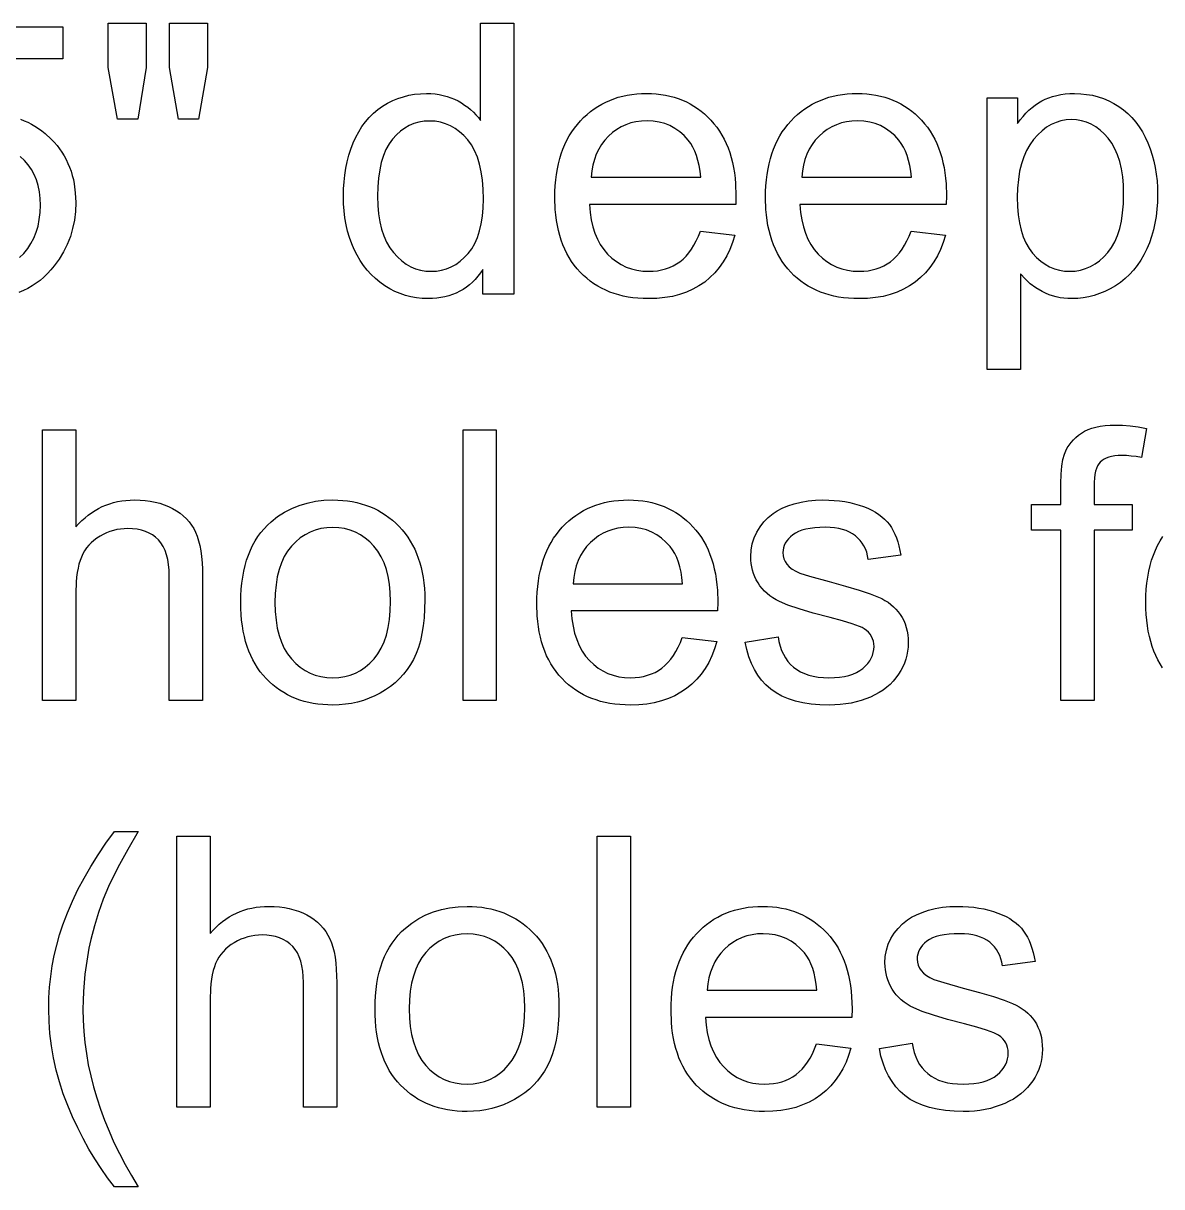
# Model space of a CAD drawing. Extents: x 0.6 to 44.2, y 0 to 23.3.
# Drawn here: x 9.757 to 11.437, y 19.758 to 21.476 of the extents above; entities that cross this region are included whole.
import ezdxf

# ---------------------------------------------------------------- set-up
doc = ezdxf.new("R2010")
doc.units = 0
doc.layers.add('CUTOUTS', color=1, linetype='CONTINUOUS')

msp = doc.modelspace()

# ---------------------------------------------------------------- linework, layer by layer
at = {"layer": 'CUTOUTS'}
for points in [[(9.6165, 21.4706), (9.8154, 21.4706), (9.8154, 21.4236), (9.6558, 21.4236)], [(9.7526, 21.3343), (9.7581, 21.3322), (9.7636, 21.3298), (9.7689, 21.3271), (9.7741, 21.3241), (9.7792, 21.3208), (9.7842, 21.3173), (9.789, 21.3135), (9.7983, 21.3049), (9.8026, 21.3003), (9.8067, 21.2956), (9.8105, 21.2906), (9.814, 21.2855), (9.8172, 21.2802), (9.8202, 21.2748), (9.8229, 21.2692), (9.8253, 21.2635), (9.8274, 21.2576), (9.8292, 21.2515), (9.8308, 21.2452), (9.832, 21.2389), (9.8337, 21.2256), (9.8343, 21.2116), (9.8338, 21.1983), (9.8323, 21.1854), (9.8298, 21.173), (9.8264, 21.161), (9.8219, 21.1495), (9.8165, 21.1385), (9.81, 21.1279), (9.8026, 21.1178), (9.7977, 21.1119), (9.7926, 21.1064), (9.7872, 21.1013), (9.7816, 21.0965), (9.7758, 21.0922), (9.7698, 21.0882), (9.7636, 21.0846), (9.7571, 21.0813), (9.7504, 21.0785)], [(9.7513, 21.1301), (9.7576, 21.1363), (9.7634, 21.1433), (9.7683, 21.1508), (9.7726, 21.1588), (9.776, 21.1674), (9.7787, 21.1766), (9.7806, 21.1863), (9.7818, 21.1965), (9.7822, 21.2073), (9.7818, 21.2175), (9.7807, 21.2272), (9.7788, 21.2363), (9.7763, 21.2449), (9.7729, 21.2529), (9.7689, 21.2603), (9.7641, 21.2672), (9.7586, 21.2736), (9.7524, 21.2793)], [(11.4383, 20.5243), (11.4346, 20.5302), (11.4313, 20.5362), (11.4282, 20.5426), (11.4254, 20.5492), (11.4229, 20.5561), (11.4207, 20.5633), (11.4188, 20.5707), (11.4172, 20.5784), (11.4159, 20.5864), (11.4149, 20.5946), (11.4141, 20.6031), (11.4137, 20.6119), (11.4135, 20.6209), (11.4137, 20.6308), (11.4142, 20.6404), (11.4151, 20.6496), (11.4163, 20.6585), (11.4179, 20.6671), (11.4198, 20.6754), (11.4221, 20.6833), (11.4247, 20.691), (11.4277, 20.6983), (11.431, 20.7052), (11.4347, 20.7119), (11.4387, 20.7182)]]:
    msp.add_lwpolyline(points, dxfattribs=at)
for points in [[(9.8959, 21.3344), (9.8823, 21.4105), (9.8823, 21.476), (9.9382, 21.476), (9.9382, 21.4105), (9.9259, 21.3344)], [(9.9862, 21.3344), (9.9729, 21.4105), (9.9729, 21.476), (10.0288, 21.476), (10.0288, 21.4105), (10.0157, 21.3344)], [(10.4351, 21.076), (10.4351, 21.1126), (10.4315, 21.1074), (10.4278, 21.1025), (10.4238, 21.0979), (10.4197, 21.0937), (10.4153, 21.0899), (10.4108, 21.0863), (10.406, 21.0831), (10.4011, 21.0803), (10.3959, 21.0777), (10.3905, 21.0755), (10.3849, 21.0737), (10.3792, 21.0722), (10.3732, 21.071), (10.367, 21.0702), (10.3606, 21.0696), (10.3541, 21.0695), (10.3455, 21.0698), (10.3371, 21.0707), (10.3289, 21.0722), (10.3208, 21.0743), (10.3129, 21.0769), (10.3052, 21.0802), (10.2977, 21.0841), (10.2903, 21.0886), (10.2833, 21.0936), (10.2766, 21.0991), (10.2704, 21.105), (10.2646, 21.1115), (10.2591, 21.1184), (10.2541, 21.1257), (10.2495, 21.1336), (10.2453, 21.1419), (10.2416, 21.1506), (10.2383, 21.1597), (10.2356, 21.169), (10.2333, 21.1787), (10.2316, 21.1887), (10.2304, 21.199), (10.2296, 21.2097), (10.2294, 21.2206), (10.2296, 21.2314), (10.2303, 21.2418), (10.2314, 21.252), (10.233, 21.262), (10.235, 21.2717), (10.2375, 21.2812), (10.2404, 21.2904), (10.2438, 21.2994), (10.2477, 21.3079), (10.252, 21.316), (10.2567, 21.3235), (10.2619, 21.3306), (10.2675, 21.3371), (10.2736, 21.3431), (10.2802, 21.3486), (10.2872, 21.3535), (10.2945, 21.3579), (10.3021, 21.3618), (10.3099, 21.365), (10.3178, 21.3676), (10.326, 21.3697), (10.3344, 21.3712), (10.343, 21.372), (10.3519, 21.3723), (10.3583, 21.3722), (10.3646, 21.3717), (10.3707, 21.3708), (10.3766, 21.3696), (10.3824, 21.368), (10.3879, 21.3661), (10.3933, 21.3639), (10.3985, 21.3613), (10.4035, 21.3584), (10.4083, 21.3553), (10.4128, 21.3521), (10.4171, 21.3486), (10.4211, 21.3449), (10.4249, 21.341), (10.4285, 21.3368), (10.4318, 21.3325), (10.4318, 21.476), (10.4807, 21.476), (10.4807, 21.076)], [(10.7562, 21.1693), (10.807, 21.1631), (10.8037, 21.1523), (10.7997, 21.1421), (10.7951, 21.1325), (10.7899, 21.1236), (10.784, 21.1153), (10.7775, 21.1076), (10.7703, 21.1005), (10.7625, 21.094), (10.7541, 21.0883), (10.7452, 21.0833), (10.7356, 21.0791), (10.7255, 21.0756), (10.7149, 21.0729), (10.7037, 21.071), (10.6919, 21.0699), (10.6796, 21.0695), (10.6717, 21.0696), (10.6641, 21.0701), (10.6566, 21.0709), (10.6494, 21.0719), (10.6424, 21.0733), (10.6356, 21.075), (10.629, 21.077), (10.6226, 21.0793), (10.6164, 21.0819), (10.6104, 21.0848), (10.6046, 21.088), (10.599, 21.0915), (10.5936, 21.0953), (10.5885, 21.0995), (10.5835, 21.1039), (10.5787, 21.1086), (10.5742, 21.1136), (10.57, 21.1189), (10.5661, 21.1244), (10.5625, 21.1302), (10.5591, 21.1362), (10.556, 21.1424), (10.5533, 21.1489), (10.5508, 21.1557), (10.5486, 21.1627), (10.5467, 21.1699), (10.5451, 21.1774), (10.5438, 21.1851), (10.5428, 21.1931), (10.5421, 21.2013), (10.5415, 21.2185), (10.5416, 21.2275), (10.5421, 21.2362), (10.5428, 21.2447), (10.5439, 21.253), (10.5452, 21.261), (10.5468, 21.2687), (10.5487, 21.2762), (10.5509, 21.2834), (10.5534, 21.2904), (10.5562, 21.2971), (10.5593, 21.3035), (10.5627, 21.3097), (10.5664, 21.3157), (10.5703, 21.3214), (10.5746, 21.3268), (10.5792, 21.332), (10.5839, 21.3369), (10.5889, 21.3414), (10.5941, 21.3457), (10.5994, 21.3496), (10.6049, 21.3533), (10.6105, 21.3566), (10.6164, 21.3596), (10.6224, 21.3622), (10.6286, 21.3646), (10.635, 21.3667), (10.6415, 21.3684), (10.6482, 21.3698), (10.6551, 21.3709), (10.6622, 21.3717), (10.6694, 21.3722), (10.6768, 21.3723), (10.684, 21.3722), (10.691, 21.3717), (10.6979, 21.371), (10.7046, 21.3699), (10.7111, 21.3685), (10.7174, 21.3668), (10.7236, 21.3648), (10.7296, 21.3625), (10.7355, 21.3598), (10.7412, 21.3569), (10.7467, 21.3536), (10.752, 21.3501), (10.7572, 21.3462), (10.7622, 21.3421), (10.7671, 21.3376), (10.7718, 21.3328), (10.7762, 21.3277), (10.7804, 21.3224), (10.7843, 21.3168), (10.7879, 21.311), (10.7912, 21.3049), (10.7942, 21.2986), (10.797, 21.292), (10.7994, 21.2852), (10.8016, 21.2781), (10.8034, 21.2707), (10.805, 21.2632), (10.8063, 21.2553), (10.8073, 21.2472), (10.808, 21.2389), (10.8086, 21.2215), (10.8083, 21.2084), (10.5923, 21.2084), (10.5933, 21.1968), (10.595, 21.1859), (10.5973, 21.1757), (10.6004, 21.1662), (10.6041, 21.1574), (10.6085, 21.1493), (10.6135, 21.1419), (10.6193, 21.1352), (10.6255, 21.1293), (10.6322, 21.1241), (10.6392, 21.1198), (10.6465, 21.1162), (10.6543, 21.1134), (10.6624, 21.1114), (10.671, 21.1103), (10.6798, 21.1099), (10.6865, 21.1101), (10.6928, 21.1107), (10.699, 21.1119), (10.7049, 21.1134), (10.7105, 21.1154), (10.7159, 21.1178), (10.7211, 21.1207), (10.7259, 21.124), (10.7306, 21.1279), (10.735, 21.1322), (10.7392, 21.1371), (10.7431, 21.1425), (10.7467, 21.1484), (10.7501, 21.1548), (10.7533, 21.1618)], [(11.067, 21.1693), (11.1178, 21.1631), (11.1144, 21.1523), (11.1105, 21.1421), (11.1059, 21.1325), (11.1006, 21.1236), (11.0948, 21.1153), (11.0882, 21.1076), (11.0811, 21.1005), (11.0733, 21.094), (11.0649, 21.0883), (11.0559, 21.0833), (11.0464, 21.0791), (11.0363, 21.0756), (11.0257, 21.0729), (11.0145, 21.071), (11.0027, 21.0699), (10.9903, 21.0695), (10.9825, 21.0696), (10.9749, 21.0701), (10.9674, 21.0709), (10.9602, 21.0719), (10.9532, 21.0733), (10.9464, 21.075), (10.9398, 21.077), (10.9333, 21.0793), (10.9272, 21.0819), (10.9212, 21.0848), (10.9154, 21.088), (10.9098, 21.0915), (10.9044, 21.0953), (10.8992, 21.0995), (10.8943, 21.1039), (10.8895, 21.1086), (10.885, 21.1136), (10.8808, 21.1189), (10.8769, 21.1244), (10.8732, 21.1302), (10.8699, 21.1362), (10.8668, 21.1424), (10.8641, 21.1489), (10.8616, 21.1557), (10.8594, 21.1627), (10.8575, 21.1699), (10.8559, 21.1774), (10.8546, 21.1851), (10.8536, 21.1931), (10.8529, 21.2013), (10.8523, 21.2185), (10.8524, 21.2275), (10.8529, 21.2362), (10.8536, 21.2447), (10.8546, 21.253), (10.856, 21.261), (10.8576, 21.2687), (10.8595, 21.2762), (10.8617, 21.2834), (10.8642, 21.2904), (10.867, 21.2971), (10.8701, 21.3035), (10.8735, 21.3097), (10.8771, 21.3157), (10.8811, 21.3214), (10.8854, 21.3268), (10.8899, 21.332), (10.8947, 21.3369), (10.8997, 21.3414), (10.9048, 21.3457), (10.9102, 21.3496), (10.9157, 21.3533), (10.9213, 21.3566), (10.9272, 21.3596), (10.9332, 21.3622), (10.9394, 21.3646), (10.9457, 21.3667), (10.9523, 21.3684), (10.959, 21.3698), (10.9659, 21.3709), (10.973, 21.3717), (10.9802, 21.3722), (10.9876, 21.3723), (10.9948, 21.3722), (11.0018, 21.3717), (11.0087, 21.371), (11.0153, 21.3699), (11.0219, 21.3685), (11.0282, 21.3668), (11.0344, 21.3648), (11.0404, 21.3625), (11.0463, 21.3598), (11.0519, 21.3569), (11.0575, 21.3536), (11.0628, 21.3501), (11.068, 21.3462), (11.073, 21.3421), (11.0779, 21.3376), (11.0826, 21.3328), (11.087, 21.3277), (11.0912, 21.3224), (11.0951, 21.3168), (11.0987, 21.311), (11.102, 21.3049), (11.105, 21.2986), (11.1077, 21.292), (11.1102, 21.2852), (11.1123, 21.2781), (11.1142, 21.2707), (11.1158, 21.2632), (11.1171, 21.2553), (11.1181, 21.2472), (11.1188, 21.2389), (11.1194, 21.2215), (11.1191, 21.2084), (10.903, 21.2084), (10.904, 21.1968), (10.9057, 21.1859), (10.9081, 21.1757), (10.9111, 21.1662), (10.9149, 21.1574), (10.9192, 21.1493), (10.9243, 21.1419), (10.93, 21.1352), (10.9363, 21.1293), (10.9429, 21.1241), (10.9499, 21.1198), (10.9573, 21.1162), (10.9651, 21.1134), (10.9732, 21.1114), (10.9817, 21.1103), (10.9906, 21.1099), (10.9972, 21.1101), (11.0036, 21.1107), (11.0098, 21.1119), (11.0156, 21.1134), (11.0213, 21.1154), (11.0267, 21.1178), (11.0318, 21.1207), (11.0367, 21.124), (11.0414, 21.1279), (11.0458, 21.1322), (11.0499, 21.1371), (11.0538, 21.1425), (11.0575, 21.1484), (11.0609, 21.1548), (11.0641, 21.1618)], [(11.1794, 20.965), (11.1794, 21.3658), (11.2242, 21.3658), (11.2242, 21.3281), (11.2282, 21.3335), (11.2323, 21.3385), (11.2366, 21.3432), (11.241, 21.3475), (11.2456, 21.3515), (11.2502, 21.3551), (11.255, 21.3584), (11.2599, 21.3613), (11.265, 21.3639), (11.2704, 21.3661), (11.276, 21.368), (11.282, 21.3696), (11.2881, 21.3708), (11.2946, 21.3717), (11.3013, 21.3722), (11.3082, 21.3723), (11.3174, 21.372), (11.3262, 21.3711), (11.3348, 21.3697), (11.3431, 21.3676), (11.3512, 21.3649), (11.359, 21.3616), (11.3665, 21.3577), (11.3737, 21.3532), (11.3806, 21.3482), (11.387, 21.3427), (11.393, 21.3367), (11.3986, 21.3302), (11.4037, 21.3232), (11.4084, 21.3158), (11.4127, 21.3078), (11.4165, 21.2994), (11.4199, 21.2906), (11.4229, 21.2815), (11.4253, 21.2723), (11.4274, 21.2629), (11.429, 21.2533), (11.4301, 21.2434), (11.4308, 21.2334), (11.431, 21.2231), (11.4307, 21.2121), (11.43, 21.2014), (11.4288, 21.191), (11.427, 21.1808), (11.4248, 21.171), (11.422, 21.1614), (11.4188, 21.1521), (11.415, 21.143), (11.4108, 21.1344), (11.4062, 21.1262), (11.401, 21.1186), (11.3955, 21.1116), (11.3894, 21.105), (11.383, 21.099), (11.376, 21.0934), (11.3687, 21.0884), (11.361, 21.084), (11.3532, 21.0801), (11.3454, 21.0769), (11.3374, 21.0742), (11.3294, 21.0721), (11.3213, 21.0707), (11.313, 21.0698), (11.3047, 21.0695), (11.2986, 21.0696), (11.2927, 21.0701), (11.287, 21.0709), (11.2814, 21.0721), (11.2759, 21.0735), (11.2707, 21.0753), (11.2656, 21.0774), (11.2606, 21.0798), (11.2513, 21.0854), (11.2428, 21.0916), (11.2353, 21.0985), (11.2285, 21.106), (11.2285, 20.965)], [(11.2239, 21.2193), (11.2243, 21.2057), (11.2253, 21.1931), (11.2271, 21.1814), (11.2296, 21.1706), (11.2327, 21.1608), (11.2366, 21.1518), (11.2412, 21.1437), (11.2465, 21.1366), (11.2524, 21.1303), (11.2585, 21.1249), (11.2649, 21.1203), (11.2716, 21.1165), (11.2786, 21.1136), (11.2859, 21.1115), (11.2935, 21.1103), (11.3014, 21.1099), (11.3094, 21.1103), (11.3172, 21.1116), (11.3246, 21.1138), (11.3318, 21.1168), (11.3386, 21.1207), (11.3452, 21.1254), (11.3515, 21.1311), (11.3575, 21.1376), (11.3629, 21.145), (11.3677, 21.1533), (11.3717, 21.1626), (11.375, 21.1729), (11.3775, 21.1841), (11.3793, 21.1962), (11.3804, 21.2093), (11.3808, 21.2234), (11.3804, 21.2368), (11.3794, 21.2493), (11.3776, 21.261), (11.3751, 21.2718), (11.3719, 21.2817), (11.368, 21.2908), (11.3633, 21.299), (11.358, 21.3063), (11.3522, 21.3128), (11.3461, 21.3184), (11.3397, 21.3231), (11.333, 21.327), (11.3261, 21.33), (11.3188, 21.3321), (11.3113, 21.3334), (11.3036, 21.3339), (11.2958, 21.3334), (11.2883, 21.332), (11.2811, 21.3297), (11.274, 21.3265), (11.2672, 21.3224), (11.2606, 21.3174), (11.2542, 21.3114), (11.248, 21.3045), (11.2424, 21.2968), (11.2375, 21.2882), (11.2333, 21.2788), (11.2299, 21.2686), (11.2273, 21.2575), (11.2254, 21.2456), (11.2243, 21.2328)], [(10.2798, 21.2206), (10.2802, 21.2072), (10.2813, 21.1946), (10.2831, 21.1828), (10.2857, 21.172), (10.289, 21.162), (10.293, 21.153), (10.2978, 21.1447), (10.3033, 21.1374), (10.3093, 21.131), (10.3156, 21.1254), (10.3221, 21.1206), (10.3289, 21.1167), (10.3359, 21.1137), (10.3433, 21.1116), (10.3508, 21.1103), (10.3587, 21.1099), (10.3666, 21.1103), (10.3742, 21.1115), (10.3815, 21.1136), (10.3885, 21.1164), (10.3952, 21.1201), (10.4015, 21.1247), (10.4076, 21.13), (10.4134, 21.1362), (10.4187, 21.1432), (10.4232, 21.1511), (10.4271, 21.1598), (10.4303, 21.1694), (10.4327, 21.1799), (10.4345, 21.1913), (10.4356, 21.2035), (10.4359, 21.2165), (10.4355, 21.2309), (10.4345, 21.2443), (10.4327, 21.2567), (10.4302, 21.2681), (10.427, 21.2785), (10.423, 21.288), (10.4184, 21.2964), (10.413, 21.3039), (10.4071, 21.3104), (10.4009, 21.316), (10.3943, 21.3208), (10.3874, 21.3247), (10.3802, 21.3278), (10.3726, 21.3299), (10.3647, 21.3313), (10.3565, 21.3317), (10.3485, 21.3313), (10.3408, 21.33), (10.3335, 21.3279), (10.3265, 21.325), (10.3198, 21.3212), (10.3135, 21.3166), (10.3075, 21.3112), (10.3018, 21.3049), (10.2967, 21.2978), (10.2922, 21.2897), (10.2884, 21.2806), (10.2853, 21.2705), (10.2829, 21.2595), (10.2812, 21.2475), (10.2802, 21.2345)], [(10.595, 21.2487), (10.7568, 21.2487), (10.7558, 21.2576), (10.7544, 21.2659), (10.7526, 21.2736), (10.7505, 21.2807), (10.748, 21.2873), (10.7451, 21.2933), (10.7419, 21.2987), (10.7382, 21.3036), (10.7321, 21.3102), (10.7256, 21.316), (10.7187, 21.3209), (10.7113, 21.3249), (10.7035, 21.328), (10.6952, 21.3302), (10.6865, 21.3315), (10.6774, 21.332), (10.6691, 21.3316), (10.6611, 21.3305), (10.6535, 21.3288), (10.6462, 21.3263), (10.6393, 21.3231), (10.6327, 21.3192), (10.6264, 21.3146), (10.6205, 21.3093), (10.615, 21.3034), (10.6103, 21.297), (10.6061, 21.2902), (10.6026, 21.2828), (10.5997, 21.275), (10.5975, 21.2667), (10.5959, 21.258)], [(10.9058, 21.2487), (11.0676, 21.2487), (11.0666, 21.2576), (11.0652, 21.2659), (11.0634, 21.2736), (11.0613, 21.2807), (11.0588, 21.2873), (11.0559, 21.2933), (11.0526, 21.2987), (11.049, 21.3036), (11.0429, 21.3102), (11.0364, 21.316), (11.0294, 21.3209), (11.0221, 21.3249), (11.0142, 21.328), (11.006, 21.3302), (10.9973, 21.3315), (10.9882, 21.332), (10.9799, 21.3316), (10.9719, 21.3305), (10.9643, 21.3288), (10.957, 21.3263), (10.9501, 21.3231), (10.9435, 21.3192), (10.9372, 21.3146), (10.9313, 21.3093), (10.9258, 21.3034), (10.921, 21.297), (10.9169, 21.2902), (10.9134, 21.2828), (10.9105, 21.275), (10.9083, 21.2667), (10.9067, 21.258)], [(9.7854, 20.476), (9.7854, 20.876), (9.8345, 20.876), (9.8345, 20.7325), (9.8389, 20.7373), (9.8434, 20.7418), (9.8481, 20.746), (9.8529, 20.7499), (9.8578, 20.7535), (9.8629, 20.7568), (9.8681, 20.7597), (9.8734, 20.7624), (9.8789, 20.7647), (9.8846, 20.7667), (9.8903, 20.7685), (9.8962, 20.7699), (9.9023, 20.7709), (9.9085, 20.7717), (9.9148, 20.7722), (9.9213, 20.7723), (9.9292, 20.7721), (9.9369, 20.7716), (9.9443, 20.7706), (9.9514, 20.7692), (9.9583, 20.7674), (9.9648, 20.7652), (9.9712, 20.7626), (9.9772, 20.7597), (9.983, 20.7563), (9.9883, 20.7527), (9.9931, 20.7488), (9.9976, 20.7445), (10.0016, 20.74), (10.0053, 20.7352), (10.0084, 20.73), (10.0112, 20.7246), (10.0136, 20.7187), (10.0157, 20.7121), (10.0174, 20.705), (10.0189, 20.6972), (10.02, 20.6887), (10.0208, 20.6797), (10.0213, 20.67), (10.0214, 20.6597), (10.0214, 20.476), (9.9723, 20.476), (9.9723, 20.6597), (9.9721, 20.6686), (9.9713, 20.6768), (9.9701, 20.6845), (9.9683, 20.6915), (9.9661, 20.6979), (9.9634, 20.7036), (9.9601, 20.7088), (9.9564, 20.7133), (9.9522, 20.7172), (9.9476, 20.7206), (9.9425, 20.7235), (9.9371, 20.7259), (9.9313, 20.7277), (9.925, 20.729), (9.9183, 20.7298), (9.9112, 20.7301), (9.9058, 20.7299), (9.9005, 20.7293), (9.8952, 20.7285), (9.89, 20.7272), (9.8849, 20.7256), (9.8799, 20.7237), (9.875, 20.7214), (9.8702, 20.7187), (9.8655, 20.7158), (9.8612, 20.7126), (9.8573, 20.7091), (9.8537, 20.7054), (9.8504, 20.7014), (9.8475, 20.6972), (9.8449, 20.6927), (9.8427, 20.688), (9.8408, 20.683), (9.8391, 20.6774), (9.8377, 20.6714), (9.8366, 20.665), (9.8357, 20.6581), (9.8351, 20.6507), (9.8345, 20.6346), (9.8345, 20.476)], [(10.4059, 20.476), (10.4059, 20.876), (10.455, 20.876), (10.455, 20.476)], [(11.2883, 20.476), (11.2883, 20.7276), (11.2449, 20.7276), (11.2449, 20.7658), (11.2883, 20.7658), (11.2883, 20.7966), (11.2886, 20.8103), (11.2896, 20.8221), (11.2912, 20.832), (11.2935, 20.84), (11.2954, 20.8447), (11.2977, 20.8491), (11.3003, 20.8533), (11.3033, 20.8573), (11.3066, 20.8611), (11.3102, 20.8646), (11.3141, 20.8679), (11.3184, 20.871), (11.3231, 20.8738), (11.3283, 20.8762), (11.3339, 20.8782), (11.3399, 20.8799), (11.3464, 20.8812), (11.3533, 20.8821), (11.3607, 20.8827), (11.3685, 20.8828), (11.3792, 20.8825), (11.3903, 20.8816), (11.4021, 20.8801), (11.4144, 20.8779), (11.407, 20.8351), (11.3994, 20.8363), (11.3921, 20.8371), (11.385, 20.8377), (11.3781, 20.8378), (11.3727, 20.8377), (11.3677, 20.8372), (11.3631, 20.8365), (11.359, 20.8354), (11.3552, 20.8341), (11.3519, 20.8325), (11.3489, 20.8305), (11.3464, 20.8283), (11.3442, 20.8256), (11.3424, 20.8225), (11.3408, 20.8188), (11.3395, 20.8146), (11.3384, 20.8098), (11.3377, 20.8046), (11.3373, 20.7988), (11.3371, 20.7925), (11.3371, 20.7658), (11.3936, 20.7658), (11.3936, 20.7276), (11.3371, 20.7276), (11.3371, 20.476)], [(10.0779, 20.6209), (10.0781, 20.6308), (10.0786, 20.6404), (10.0795, 20.6496), (10.0807, 20.6585), (10.0823, 20.6671), (10.0842, 20.6754), (10.0865, 20.6833), (10.0891, 20.691), (10.0921, 20.6983), (10.0954, 20.7052), (10.0991, 20.7119), (10.1031, 20.7182), (10.1075, 20.7241), (10.1122, 20.7298), (10.1173, 20.7351), (10.1227, 20.7401), (10.1323, 20.7477), (10.1424, 20.7542), (10.153, 20.7598), (10.1641, 20.7643), (10.1758, 20.7678), (10.188, 20.7703), (10.2006, 20.7718), (10.2138, 20.7723), (10.2212, 20.7722), (10.2284, 20.7717), (10.2354, 20.771), (10.2423, 20.7699), (10.249, 20.7685), (10.2556, 20.7668), (10.2619, 20.7648), (10.2681, 20.7626), (10.2741, 20.76), (10.28, 20.757), (10.2857, 20.7538), (10.2912, 20.7503), (10.2965, 20.7465), (10.3017, 20.7424), (10.3067, 20.7379), (10.3115, 20.7332), (10.3161, 20.7282), (10.3204, 20.7229), (10.3244, 20.7175), (10.3281, 20.7117), (10.3315, 20.7058), (10.3346, 20.6996), (10.3374, 20.6932), (10.3399, 20.6866), (10.3422, 20.6797), (10.3441, 20.6726), (10.3457, 20.6652), (10.347, 20.6577), (10.3481, 20.6498), (10.3488, 20.6418), (10.3493, 20.6335), (10.3494, 20.625), (10.3492, 20.6114), (10.3484, 20.5985), (10.3471, 20.5864), (10.3452, 20.575), (10.3429, 20.5644), (10.34, 20.5545), (10.3366, 20.5454), (10.3326, 20.537), (10.3282, 20.5292), (10.3233, 20.5219), (10.3179, 20.515), (10.312, 20.5085), (10.3057, 20.5025), (10.2989, 20.497), (10.2916, 20.4919), (10.2838, 20.4872), (10.2757, 20.4831), (10.2674, 20.4795), (10.2589, 20.4764), (10.2503, 20.4739), (10.2414, 20.472), (10.2324, 20.4706), (10.2232, 20.4698), (10.2138, 20.4695), (10.2063, 20.4696), (10.199, 20.4701), (10.1918, 20.4708), (10.1848, 20.4719), (10.1781, 20.4733), (10.1715, 20.475), (10.165, 20.4769), (10.1588, 20.4792), (10.1527, 20.4818), (10.1469, 20.4847), (10.1412, 20.4879), (10.1357, 20.4914), (10.1303, 20.4952), (10.1252, 20.4994), (10.1202, 20.5038), (10.1154, 20.5085), (10.1109, 20.5135), (10.1067, 20.5188), (10.1027, 20.5243), (10.099, 20.5302), (10.0957, 20.5362), (10.0926, 20.5426), (10.0898, 20.5492), (10.0873, 20.5561), (10.0851, 20.5633), (10.0832, 20.5707), (10.0816, 20.5784), (10.0803, 20.5864), (10.0792, 20.5946), (10.0785, 20.6031), (10.0781, 20.6119)], [(10.7295, 20.5693), (10.7802, 20.5631), (10.7769, 20.5523), (10.773, 20.5421), (10.7684, 20.5325), (10.7631, 20.5236), (10.7572, 20.5153), (10.7507, 20.5076), (10.7436, 20.5005), (10.7358, 20.494), (10.7274, 20.4883), (10.7184, 20.4833), (10.7089, 20.4791), (10.6988, 20.4756), (10.6882, 20.4729), (10.6769, 20.471), (10.6652, 20.4699), (10.6528, 20.4695), (10.645, 20.4696), (10.6373, 20.4701), (10.6299, 20.4709), (10.6227, 20.4719), (10.6157, 20.4733), (10.6088, 20.475), (10.6022, 20.477), (10.5958, 20.4793), (10.5896, 20.4819), (10.5836, 20.4848), (10.5779, 20.488), (10.5723, 20.4915), (10.5669, 20.4953), (10.5617, 20.4995), (10.5568, 20.5039), (10.552, 20.5086), (10.5475, 20.5136), (10.5433, 20.5189), (10.5393, 20.5244), (10.5357, 20.5302), (10.5324, 20.5362), (10.5293, 20.5424), (10.5265, 20.5489), (10.5241, 20.5557), (10.5219, 20.5627), (10.52, 20.5699), (10.5184, 20.5774), (10.5171, 20.5851), (10.5161, 20.5931), (10.5153, 20.6013), (10.5148, 20.6185), (10.5149, 20.6275), (10.5154, 20.6362), (10.5161, 20.6447), (10.5171, 20.653), (10.5184, 20.661), (10.5201, 20.6687), (10.522, 20.6762), (10.5242, 20.6834), (10.5267, 20.6904), (10.5295, 20.6971), (10.5326, 20.7035), (10.5359, 20.7097), (10.5396, 20.7157), (10.5436, 20.7214), (10.5479, 20.7268), (10.5524, 20.732), (10.5572, 20.7369), (10.5622, 20.7414), (10.5673, 20.7457), (10.5726, 20.7496), (10.5781, 20.7533), (10.5838, 20.7566), (10.5896, 20.7596), (10.5957, 20.7622), (10.6019, 20.7646), (10.6082, 20.7667), (10.6148, 20.7684), (10.6215, 20.7698), (10.6284, 20.7709), (10.6354, 20.7717), (10.6427, 20.7722), (10.6501, 20.7723), (10.6573, 20.7722), (10.6643, 20.7717), (10.6711, 20.771), (10.6778, 20.7699), (10.6843, 20.7685), (10.6907, 20.7668), (10.6969, 20.7648), (10.7029, 20.7625), (10.7087, 20.7598), (10.7144, 20.7569), (10.7199, 20.7536), (10.7253, 20.7501), (10.7305, 20.7462), (10.7355, 20.7421), (10.7404, 20.7376), (10.745, 20.7328), (10.7495, 20.7277), (10.7537, 20.7224), (10.7576, 20.7168), (10.7612, 20.711), (10.7645, 20.7049), (10.7675, 20.6986), (10.7702, 20.692), (10.7727, 20.6852), (10.7748, 20.6781), (10.7767, 20.6707), (10.7783, 20.6632), (10.7796, 20.6553), (10.7806, 20.6472), (10.7813, 20.6389), (10.7819, 20.6215), (10.7816, 20.6084), (10.5655, 20.6084), (10.5665, 20.5968), (10.5682, 20.5859), (10.5706, 20.5757), (10.5736, 20.5662), (10.5773, 20.5574), (10.5817, 20.5493), (10.5868, 20.5419), (10.5925, 20.5352), (10.5988, 20.5293), (10.6054, 20.5241), (10.6124, 20.5198), (10.6198, 20.5162), (10.6276, 20.5134), (10.6357, 20.5114), (10.6442, 20.5103), (10.6531, 20.5099), (10.6597, 20.5101), (10.6661, 20.5107), (10.6722, 20.5119), (10.6781, 20.5134), (10.6838, 20.5154), (10.6892, 20.5178), (10.6943, 20.5207), (10.6992, 20.524), (10.7039, 20.5279), (10.7083, 20.5322), (10.7124, 20.5371), (10.7163, 20.5425), (10.72, 20.5484), (10.7234, 20.5548), (10.7266, 20.5618)], [(10.8223, 20.5625), (10.8708, 20.5702), (10.8721, 20.5631), (10.8738, 20.5564), (10.876, 20.5502), (10.8786, 20.5444), (10.8817, 20.539), (10.8852, 20.534), (10.8892, 20.5295), (10.8936, 20.5254), (10.8985, 20.5218), (10.9039, 20.5186), (10.9097, 20.5159), (10.916, 20.5137), (10.9228, 20.512), (10.93, 20.5108), (10.9377, 20.5101), (10.9459, 20.5099), (10.9541, 20.5101), (10.9617, 20.5107), (10.9688, 20.5118), (10.9753, 20.5133), (10.9813, 20.5152), (10.9868, 20.5176), (10.9917, 20.5204), (10.9961, 20.5236), (10.9999, 20.5272), (11.0032, 20.5308), (11.006, 20.5346), (11.0083, 20.5386), (11.0101, 20.5427), (11.0114, 20.547), (11.0122, 20.5514), (11.0124, 20.556), (11.0122, 20.56), (11.0115, 20.5639), (11.0104, 20.5675), (11.0088, 20.5708), (11.0068, 20.574), (11.0043, 20.5769), (11.0014, 20.5797), (10.998, 20.5822), (10.995, 20.5839), (10.9911, 20.5857), (10.9804, 20.5896), (10.966, 20.594), (10.9478, 20.5988), (10.9228, 20.6054), (10.902, 20.6115), (10.8854, 20.6172), (10.8729, 20.6224), (10.8678, 20.625), (10.8631, 20.6279), (10.8586, 20.631), (10.8545, 20.6343), (10.8507, 20.6378), (10.8472, 20.6416), (10.8441, 20.6457), (10.8412, 20.65), (10.8387, 20.6544), (10.8365, 20.659), (10.8347, 20.6637), (10.8331, 20.6685), (10.832, 20.6734), (10.8311, 20.6784), (10.8306, 20.6836), (10.8305, 20.6889), (10.831, 20.6984), (10.8327, 20.7075), (10.8354, 20.7163), (10.8393, 20.7247), (10.8442, 20.7326), (10.8498, 20.7398), (10.8562, 20.7463), (10.8635, 20.7522), (10.8697, 20.7562), (10.877, 20.76), (10.8853, 20.7634), (10.8947, 20.7665), (10.9048, 20.769), (10.9152, 20.7709), (10.926, 20.772), (10.9371, 20.7723), (10.9455, 20.7722), (10.9537, 20.7717), (10.9615, 20.771), (10.9692, 20.7699), (10.9765, 20.7685), (10.9836, 20.7668), (10.9905, 20.7648), (10.997, 20.7625), (11.0033, 20.76), (11.0091, 20.7572), (11.0145, 20.7542), (11.0194, 20.751), (11.024, 20.7475), (11.0281, 20.7439), (11.0318, 20.74), (11.0351, 20.7359), (11.038, 20.7315), (11.0408, 20.7268), (11.0432, 20.7217), (11.0455, 20.7163), (11.0475, 20.7105), (11.0492, 20.7044), (11.0507, 20.6979), (11.052, 20.691), (11.004, 20.6845), (11.003, 20.6899), (11.0016, 20.6951), (10.9998, 20.6999), (10.9976, 20.7044), (10.995, 20.7086), (10.9921, 20.7125), (10.9887, 20.7161), (10.985, 20.7194), (10.9809, 20.7224), (10.9764, 20.7249), (10.9714, 20.7271), (10.9661, 20.7288), (10.9603, 20.7302), (10.9542, 20.7312), (10.9476, 20.7318), (10.9407, 20.732), (10.9325, 20.7318), (10.925, 20.7313), (10.918, 20.7304), (10.9117, 20.7292), (10.906, 20.7276), (10.9008, 20.7257), (10.8963, 20.7234), (10.8924, 20.7208), (10.889, 20.7179), (10.8861, 20.7149), (10.8836, 20.7118), (10.8815, 20.7086), (10.88, 20.7053), (10.8788, 20.7018), (10.8782, 20.6983), (10.8779, 20.6946), (10.8783, 20.6899), (10.8794, 20.6855), (10.8813, 20.6813), (10.8839, 20.6774), (10.8874, 20.6736), (10.8916, 20.6702), (10.8968, 20.6671), (10.9028, 20.6643), (10.9173, 20.6598), (10.9461, 20.6517), (10.9702, 20.6451), (10.9904, 20.6391), (11.0066, 20.6337), (11.0189, 20.629), (11.0239, 20.6266), (11.0286, 20.624), (11.0331, 20.6212), (11.0372, 20.6181), (11.0411, 20.6147), (11.0448, 20.6111), (11.0481, 20.6073), (11.0512, 20.6032), (11.0539, 20.5988), (11.0563, 20.5942), (11.0583, 20.5893), (11.06, 20.5842), (11.0613, 20.5788), (11.0622, 20.5732), (11.0627, 20.5673), (11.0629, 20.5612), (11.0627, 20.5551), (11.062, 20.5491), (11.0609, 20.5431), (11.0593, 20.5373), (11.0573, 20.5316), (11.0549, 20.5259), (11.052, 20.5204), (11.0486, 20.5149), (11.0448, 20.5096), (11.0406, 20.5047), (11.0361, 20.5), (11.0311, 20.4957), (11.0257, 20.4916), (11.02, 20.4879), (11.0138, 20.4845), (11.0073, 20.4813), (11.0004, 20.4786), (10.9933, 20.4762), (10.986, 20.4741), (10.9785, 20.4724), (10.9707, 20.4711), (10.9627, 20.4702), (10.9546, 20.4697), (10.9461, 20.4695), (10.9324, 20.4698), (10.9196, 20.4709), (10.9076, 20.4728), (10.8964, 20.4753), (10.886, 20.4786), (10.8765, 20.4827), (10.8679, 20.4874), (10.8601, 20.4929), (10.853, 20.4992), (10.8466, 20.5061), (10.8409, 20.5137), (10.8358, 20.5221), (10.8314, 20.5311), (10.8277, 20.5409), (10.8246, 20.5513)], [(10.1284, 20.6209), (10.1288, 20.6074), (10.1299, 20.5948), (10.1318, 20.5831), (10.1345, 20.5722), (10.1379, 20.5623), (10.1421, 20.5531), (10.147, 20.5449), (10.1527, 20.5376), (10.159, 20.5311), (10.1656, 20.5254), (10.1727, 20.5207), (10.1801, 20.5168), (10.1879, 20.5138), (10.1962, 20.5116), (10.2048, 20.5103), (10.2138, 20.5099), (10.2228, 20.5103), (10.2313, 20.5116), (10.2395, 20.5138), (10.2473, 20.5168), (10.2547, 20.5207), (10.2617, 20.5255), (10.2684, 20.5312), (10.2747, 20.5377), (10.2803, 20.5451), (10.2853, 20.5534), (10.2895, 20.5627), (10.2929, 20.5728), (10.2955, 20.5839), (10.2974, 20.5959), (10.2986, 20.6087), (10.2989, 20.6225), (10.2986, 20.6356), (10.2974, 20.6478), (10.2955, 20.6592), (10.2928, 20.6698), (10.2894, 20.6796), (10.2852, 20.6885), (10.2802, 20.6967), (10.2745, 20.704), (10.2682, 20.7105), (10.2616, 20.7161), (10.2545, 20.7209), (10.2471, 20.7248), (10.2394, 20.7278), (10.2312, 20.73), (10.2227, 20.7313), (10.2138, 20.7317), (10.2048, 20.7313), (10.1962, 20.73), (10.1879, 20.7278), (10.1801, 20.7248), (10.1727, 20.7209), (10.1656, 20.7162), (10.159, 20.7106), (10.1527, 20.7041), (10.147, 20.6968), (10.1421, 20.6886), (10.1379, 20.6795), (10.1345, 20.6695), (10.1318, 20.6587), (10.1299, 20.647), (10.1288, 20.6344)], [(10.5682, 20.6487), (10.73, 20.6487), (10.729, 20.6576), (10.7277, 20.6659), (10.7259, 20.6736), (10.7238, 20.6807), (10.7213, 20.6873), (10.7184, 20.6933), (10.7151, 20.6987), (10.7115, 20.7036), (10.7054, 20.7102), (10.6989, 20.716), (10.6919, 20.7209), (10.6845, 20.7249), (10.6767, 20.728), (10.6685, 20.7302), (10.6598, 20.7315), (10.6506, 20.732), (10.6424, 20.7316), (10.6344, 20.7305), (10.6268, 20.7288), (10.6195, 20.7263), (10.6126, 20.7231), (10.606, 20.7192), (10.5997, 20.7146), (10.5938, 20.7093), (10.5883, 20.7034), (10.5835, 20.697), (10.5794, 20.6902), (10.5758, 20.6828), (10.573, 20.675), (10.5708, 20.6667), (10.5692, 20.658)], [(9.8913, 19.7584), (9.8813, 19.7715), (9.8718, 19.7852), (9.8626, 19.7994), (9.8538, 19.8141), (9.8454, 19.8294), (9.8374, 19.8452), (9.8298, 19.8616), (9.8225, 19.8785), (9.816, 19.8957), (9.8102, 19.9132), (9.8054, 19.9307), (9.8015, 19.9485), (9.7984, 19.9663), (9.7962, 19.9844), (9.7949, 20.0026), (9.7944, 20.0209), (9.7948, 20.0371), (9.7957, 20.053), (9.7974, 20.0688), (9.7997, 20.0845), (9.8026, 20.1), (9.8063, 20.1152), (9.8105, 20.1304), (9.8154, 20.1453), (9.822, 20.1626), (9.8294, 20.1798), (9.8376, 20.197), (9.8467, 20.2142), (9.8566, 20.2314), (9.8673, 20.2486), (9.8789, 20.2657), (9.8913, 20.2828), (9.9265, 20.2828), (9.9114, 20.2565), (9.8991, 20.2342), (9.8896, 20.216), (9.8828, 20.2018), (9.875, 20.1828), (9.868, 20.1633), (9.8619, 20.1435), (9.8566, 20.1232), (9.8539, 20.1105), (9.8515, 20.0977), (9.8495, 20.0849), (9.8478, 20.0721), (9.8466, 20.0592), (9.8456, 20.0464), (9.8451, 20.0335), (9.8449, 20.0206), (9.8452, 20.0042), (9.8462, 19.9878), (9.8478, 19.9714), (9.85, 19.955), (9.8529, 19.9386), (9.8564, 19.9222), (9.8605, 19.9059), (9.8653, 19.8895), (9.8707, 19.8731), (9.8768, 19.8567), (9.8835, 19.8403), (9.8908, 19.8239), (9.8988, 19.8076), (9.9074, 19.7912), (9.9166, 19.7748), (9.9265, 19.7584)], [(9.9835, 19.876), (9.9835, 20.276), (10.0326, 20.276), (10.0326, 20.1325), (10.037, 20.1373), (10.0415, 20.1418), (10.0462, 20.146), (10.0509, 20.1499), (10.0559, 20.1535), (10.061, 20.1568), (10.0662, 20.1597), (10.0715, 20.1624), (10.077, 20.1647), (10.0826, 20.1667), (10.0884, 20.1685), (10.0943, 20.1699), (10.1004, 20.1709), (10.1066, 20.1717), (10.1129, 20.1722), (10.1194, 20.1723), (10.1273, 20.1721), (10.135, 20.1716), (10.1424, 20.1706), (10.1495, 20.1692), (10.1563, 20.1674), (10.1629, 20.1652), (10.1693, 20.1626), (10.1753, 20.1597), (10.1811, 20.1563), (10.1864, 20.1527), (10.1912, 20.1488), (10.1957, 20.1445), (10.1997, 20.14), (10.2033, 20.1352), (10.2065, 20.13), (10.2093, 20.1246), (10.2117, 20.1187), (10.2138, 20.1121), (10.2155, 20.105), (10.217, 20.0972), (10.2181, 20.0887), (10.2189, 20.0797), (10.2194, 20.07), (10.2195, 20.0597), (10.2195, 19.876), (10.1704, 19.876), (10.1704, 20.0597), (10.1702, 20.0686), (10.1694, 20.0768), (10.1682, 20.0845), (10.1664, 20.0915), (10.1642, 20.0979), (10.1614, 20.1036), (10.1582, 20.1088), (10.1545, 20.1133), (10.1503, 20.1172), (10.1457, 20.1206), (10.1406, 20.1235), (10.1352, 20.1259), (10.1293, 20.1277), (10.1231, 20.129), (10.1164, 20.1298), (10.1093, 20.1301), (10.1039, 20.1299), (10.0986, 20.1293), (10.0933, 20.1285), (10.0881, 20.1272), (10.083, 20.1256), (10.078, 20.1237), (10.0731, 20.1214), (10.0682, 20.1187), (10.0636, 20.1158), (10.0593, 20.1126), (10.0554, 20.1091), (10.0518, 20.1054), (10.0485, 20.1014), (10.0456, 20.0972), (10.043, 20.0927), (10.0408, 20.088), (10.0389, 20.083), (10.0372, 20.0774), (10.0358, 20.0714), (10.0347, 20.065), (10.0338, 20.0581), (10.0331, 20.0507), (10.0326, 20.0346), (10.0326, 19.876)], [(10.604, 19.876), (10.604, 20.276), (10.6531, 20.276), (10.6531, 19.876)], [(10.276, 20.0209), (10.2762, 20.0308), (10.2767, 20.0404), (10.2776, 20.0496), (10.2788, 20.0585), (10.2804, 20.0671), (10.2823, 20.0754), (10.2846, 20.0833), (10.2872, 20.091), (10.2902, 20.0983), (10.2935, 20.1052), (10.2972, 20.1119), (10.3012, 20.1182), (10.3056, 20.1241), (10.3103, 20.1298), (10.3153, 20.1351), (10.3208, 20.1401), (10.3304, 20.1477), (10.3405, 20.1542), (10.3511, 20.1598), (10.3622, 20.1643), (10.3739, 20.1678), (10.386, 20.1703), (10.3987, 20.1718), (10.4119, 20.1723), (10.4193, 20.1722), (10.4265, 20.1717), (10.4335, 20.171), (10.4404, 20.1699), (10.4471, 20.1685), (10.4536, 20.1668), (10.46, 20.1648), (10.4662, 20.1626), (10.4722, 20.16), (10.4781, 20.157), (10.4837, 20.1538), (10.4893, 20.1503), (10.4946, 20.1465), (10.4998, 20.1424), (10.5048, 20.1379), (10.5096, 20.1332), (10.5142, 20.1282), (10.5185, 20.1229), (10.5225, 20.1175), (10.5262, 20.1117), (10.5296, 20.1058), (10.5327, 20.0996), (10.5355, 20.0932), (10.538, 20.0866), (10.5402, 20.0797), (10.5422, 20.0726), (10.5438, 20.0652), (10.5451, 20.0577), (10.5462, 20.0498), (10.5469, 20.0418), (10.5474, 20.0335), (10.5475, 20.025), (10.5472, 20.0114), (10.5465, 19.9985), (10.5451, 19.9864), (10.5433, 19.975), (10.5409, 19.9644), (10.5381, 19.9545), (10.5347, 19.9454), (10.5307, 19.937), (10.5263, 19.9292), (10.5214, 19.9219), (10.516, 19.915), (10.5101, 19.9085), (10.5038, 19.9025), (10.497, 19.897), (10.4897, 19.8919), (10.4819, 19.8872), (10.4738, 19.8831), (10.4655, 19.8795), (10.457, 19.8764), (10.4484, 19.8739), (10.4395, 19.872), (10.4305, 19.8706), (10.4213, 19.8698), (10.4119, 19.8695), (10.4044, 19.8696), (10.3971, 19.8701), (10.3899, 19.8708), (10.3829, 19.8719), (10.3761, 19.8733), (10.3695, 19.875), (10.3631, 19.8769), (10.3569, 19.8792), (10.3508, 19.8818), (10.345, 19.8847), (10.3393, 19.8879), (10.3338, 19.8914), (10.3284, 19.8952), (10.3233, 19.8994), (10.3183, 19.9038), (10.3135, 19.9085), (10.309, 19.9135), (10.3047, 19.9188), (10.3008, 19.9243), (10.2971, 19.9302), (10.2937, 19.9362), (10.2907, 19.9426), (10.2879, 19.9492), (10.2854, 19.9561), (10.2832, 19.9633), (10.2813, 19.9707), (10.2797, 19.9784), (10.2784, 19.9864), (10.2773, 19.9946), (10.2766, 20.0031), (10.2762, 20.0119)], [(10.9276, 19.9693), (10.9783, 19.9631), (10.975, 19.9523), (10.9711, 19.9421), (10.9665, 19.9325), (10.9612, 19.9236), (10.9553, 19.9153), (10.9488, 19.9076), (10.9417, 19.9005), (10.9339, 19.894), (10.9255, 19.8883), (10.9165, 19.8833), (10.907, 19.8791), (10.8969, 19.8756), (10.8862, 19.8729), (10.875, 19.871), (10.8633, 19.8699), (10.8509, 19.8695), (10.8431, 19.8696), (10.8354, 19.8701), (10.828, 19.8709), (10.8208, 19.8719), (10.8138, 19.8733), (10.8069, 19.875), (10.8003, 19.877), (10.7939, 19.8793), (10.7877, 19.8819), (10.7817, 19.8848), (10.7759, 19.888), (10.7704, 19.8915), (10.765, 19.8953), (10.7598, 19.8995), (10.7549, 19.9039), (10.7501, 19.9086), (10.7456, 19.9136), (10.7414, 19.9189), (10.7374, 19.9244), (10.7338, 19.9302), (10.7305, 19.9362), (10.7274, 19.9424), (10.7246, 19.9489), (10.7222, 19.9557), (10.72, 19.9627), (10.7181, 19.9699), (10.7165, 19.9774), (10.7152, 19.9851), (10.7142, 19.9931), (10.7134, 20.0013), (10.7129, 20.0185), (10.713, 20.0275), (10.7134, 20.0362), (10.7142, 20.0447), (10.7152, 20.053), (10.7165, 20.061), (10.7181, 20.0687), (10.7201, 20.0762), (10.7223, 20.0834), (10.7248, 20.0904), (10.7276, 20.0971), (10.7306, 20.1035), (10.734, 20.1097), (10.7377, 20.1157), (10.7417, 20.1214), (10.7459, 20.1268), (10.7505, 20.132), (10.7553, 20.1369), (10.7603, 20.1414), (10.7654, 20.1457), (10.7707, 20.1496), (10.7762, 20.1533), (10.7819, 20.1566), (10.7877, 20.1596), (10.7938, 20.1622), (10.7999, 20.1646), (10.8063, 20.1667), (10.8129, 20.1684), (10.8196, 20.1698), (10.8265, 20.1709), (10.8335, 20.1717), (10.8408, 20.1722), (10.8482, 20.1723), (10.8554, 20.1722), (10.8624, 20.1717), (10.8692, 20.171), (10.8759, 20.1699), (10.8824, 20.1685), (10.8888, 20.1668), (10.895, 20.1648), (10.901, 20.1625), (10.9068, 20.1598), (10.9125, 20.1569), (10.918, 20.1536), (10.9234, 20.1501), (10.9286, 20.1462), (10.9336, 20.1421), (10.9385, 20.1376), (10.9431, 20.1328), (10.9476, 20.1277), (10.9518, 20.1224), (10.9557, 20.1168), (10.9593, 20.111), (10.9626, 20.1049), (10.9656, 20.0986), (10.9683, 20.092), (10.9708, 20.0852), (10.9729, 20.0781), (10.9748, 20.0707), (10.9764, 20.0632), (10.9777, 20.0553), (10.9787, 20.0472), (10.9794, 20.0389), (10.98, 20.0215), (10.9797, 20.0084), (10.7636, 20.0084), (10.7646, 19.9968), (10.7663, 19.9859), (10.7687, 19.9757), (10.7717, 19.9662), (10.7754, 19.9574), (10.7798, 19.9493), (10.7849, 19.9419), (10.7906, 19.9352), (10.7969, 19.9293), (10.8035, 19.9241), (10.8105, 19.9198), (10.8179, 19.9162), (10.8257, 19.9134), (10.8338, 19.9114), (10.8423, 19.9103), (10.8512, 19.9099), (10.8578, 19.9101), (10.8642, 19.9107), (10.8703, 19.9119), (10.8762, 19.9134), (10.8819, 19.9154), (10.8873, 19.9178), (10.8924, 19.9207), (10.8973, 19.924), (10.902, 19.9279), (10.9064, 19.9322), (10.9105, 19.9371), (10.9144, 19.9425), (10.9181, 19.9484), (10.9215, 19.9548), (10.9247, 19.9618)], [(11.0204, 19.9625), (11.0689, 19.9702), (11.0702, 19.9631), (11.0719, 19.9564), (11.074, 19.9502), (11.0767, 19.9444), (11.0797, 19.939), (11.0833, 19.934), (11.0873, 19.9295), (11.0917, 19.9254), (11.0966, 19.9218), (11.102, 19.9186), (11.1078, 19.9159), (11.1141, 19.9137), (11.1209, 19.912), (11.1281, 19.9108), (11.1358, 19.9101), (11.144, 19.9099), (11.1521, 19.9101), (11.1598, 19.9107), (11.1669, 19.9118), (11.1734, 19.9133), (11.1794, 19.9152), (11.1849, 19.9176), (11.1898, 19.9204), (11.1942, 19.9236), (11.198, 19.9272), (11.2013, 19.9308), (11.2041, 19.9346), (11.2064, 19.9386), (11.2082, 19.9427), (11.2095, 19.947), (11.2103, 19.9514), (11.2105, 19.956), (11.2103, 19.96), (11.2096, 19.9639), (11.2085, 19.9675), (11.2069, 19.9708), (11.2049, 19.974), (11.2024, 19.9769), (11.1995, 19.9797), (11.1961, 19.9822), (11.1931, 19.9839), (11.1891, 19.9857), (11.1785, 19.9896), (11.164, 19.994), (11.1459, 19.9988), (11.1209, 20.0054), (11.1001, 20.0115), (11.0835, 20.0172), (11.071, 20.0224), (11.0659, 20.025), (11.0612, 20.0279), (11.0567, 20.031), (11.0526, 20.0343), (11.0488, 20.0378), (11.0453, 20.0416), (11.0422, 20.0457), (11.0393, 20.05), (11.0368, 20.0544), (11.0346, 20.059), (11.0328, 20.0637), (11.0312, 20.0685), (11.0301, 20.0734), (11.0292, 20.0784), (11.0287, 20.0836), (11.0285, 20.0889), (11.0291, 20.0984), (11.0308, 20.1075), (11.0335, 20.1163), (11.0374, 20.1247), (11.0422, 20.1326), (11.0479, 20.1398), (11.0543, 20.1463), (11.0616, 20.1522), (11.0678, 20.1562), (11.0751, 20.16), (11.0834, 20.1634), (11.0928, 20.1665), (11.1029, 20.169), (11.1133, 20.1709), (11.1241, 20.172), (11.1352, 20.1723), (11.1436, 20.1722), (11.1518, 20.1717), (11.1596, 20.171), (11.1673, 20.1699), (11.1746, 20.1685), (11.1817, 20.1668), (11.1885, 20.1648), (11.1951, 20.1625), (11.2014, 20.16), (11.2072, 20.1572), (11.2126, 20.1542), (11.2175, 20.151), (11.2221, 20.1475), (11.2262, 20.1439), (11.2299, 20.14), (11.2332, 20.1359), (11.2361, 20.1315), (11.2388, 20.1268), (11.2413, 20.1217), (11.2435, 20.1163), (11.2455, 20.1105), (11.2473, 20.1044), (11.2488, 20.0979), (11.2501, 20.091), (11.2021, 20.0845), (11.2011, 20.0899), (11.1997, 20.0951), (11.1979, 20.0999), (11.1957, 20.1044), (11.1931, 20.1086), (11.1902, 20.1125), (11.1868, 20.1161), (11.1831, 20.1194), (11.179, 20.1224), (11.1745, 20.1249), (11.1695, 20.1271), (11.1642, 20.1288), (11.1584, 20.1302), (11.1523, 20.1312), (11.1457, 20.1318), (11.1388, 20.132), (11.1306, 20.1318), (11.1231, 20.1313), (11.1161, 20.1304), (11.1098, 20.1292), (11.104, 20.1276), (11.0989, 20.1257), (11.0944, 20.1234), (11.0905, 20.1208), (11.0871, 20.1179), (11.0842, 20.1149), (11.0817, 20.1118), (11.0796, 20.1086), (11.0781, 20.1053), (11.0769, 20.1018), (11.0762, 20.0983), (11.076, 20.0946), (11.0764, 20.0899), (11.0775, 20.0855), (11.0794, 20.0813), (11.082, 20.0774), (11.0854, 20.0736), (11.0897, 20.0702), (11.0949, 20.0671), (11.1008, 20.0643), (11.1154, 20.0598), (11.1442, 20.0517), (11.1683, 20.0451), (11.1885, 20.0391), (11.2047, 20.0337), (11.2169, 20.029), (11.222, 20.0266), (11.2267, 20.024), (11.2311, 20.0212), (11.2353, 20.0181), (11.2392, 20.0147), (11.2429, 20.0111), (11.2462, 20.0073), (11.2493, 20.0032), (11.252, 19.9988), (11.2544, 19.9942), (11.2564, 19.9893), (11.2581, 19.9842), (11.2594, 19.9788), (11.2603, 19.9732), (11.2608, 19.9673), (11.261, 19.9612), (11.2608, 19.9551), (11.2601, 19.9491), (11.259, 19.9431), (11.2574, 19.9373), (11.2554, 19.9316), (11.253, 19.9259), (11.25, 19.9204), (11.2467, 19.9149), (11.2429, 19.9096), (11.2387, 19.9047), (11.2342, 19.9), (11.2292, 19.8957), (11.2238, 19.8916), (11.2181, 19.8879), (11.2119, 19.8845), (11.2053, 19.8813), (11.1985, 19.8786), (11.1914, 19.8762), (11.1841, 19.8741), (11.1766, 19.8724), (11.1688, 19.8711), (11.1608, 19.8702), (11.1526, 19.8697), (11.1442, 19.8695), (11.1305, 19.8698), (11.1177, 19.8709), (11.1056, 19.8728), (11.0945, 19.8753), (11.0841, 19.8786), (11.0746, 19.8827), (11.066, 19.8874), (11.0581, 19.8929), (11.0511, 19.8992), (11.0447, 19.9061), (11.039, 19.9137), (11.0339, 19.9221), (11.0295, 19.9311), (11.0258, 19.9409), (11.0227, 19.9513)], [(10.3265, 20.0209), (10.3269, 20.0074), (10.328, 19.9948), (10.3299, 19.9831), (10.3326, 19.9722), (10.336, 19.9623), (10.3402, 19.9531), (10.3451, 19.9449), (10.3508, 19.9376), (10.357, 19.9311), (10.3637, 19.9254), (10.3708, 19.9207), (10.3782, 19.9168), (10.386, 19.9138), (10.3943, 19.9116), (10.4029, 19.9103), (10.4119, 19.9099), (10.4208, 19.9103), (10.4294, 19.9116), (10.4376, 19.9138), (10.4454, 19.9168), (10.4528, 19.9207), (10.4598, 19.9255), (10.4665, 19.9312), (10.4727, 19.9377), (10.4784, 19.9451), (10.4834, 19.9534), (10.4875, 19.9627), (10.491, 19.9728), (10.4936, 19.9839), (10.4955, 19.9959), (10.4966, 20.0087), (10.497, 20.0225), (10.4966, 20.0356), (10.4955, 20.0478), (10.4936, 20.0592), (10.4909, 20.0698), (10.4875, 20.0796), (10.4833, 20.0885), (10.4783, 20.0967), (10.4726, 20.104), (10.4663, 20.1105), (10.4597, 20.1161), (10.4526, 20.1209), (10.4452, 20.1248), (10.4374, 20.1278), (10.4293, 20.13), (10.4208, 20.1313), (10.4119, 20.1317), (10.4029, 20.1313), (10.3943, 20.13), (10.386, 20.1278), (10.3782, 20.1248), (10.3708, 20.1209), (10.3637, 20.1162), (10.357, 20.1106), (10.3508, 20.1041), (10.3451, 20.0968), (10.3402, 20.0886), (10.336, 20.0795), (10.3326, 20.0695), (10.3299, 20.0587), (10.328, 20.047), (10.3269, 20.0344)], [(10.7663, 20.0487), (10.9281, 20.0487), (10.9271, 20.0576), (10.9257, 20.0659), (10.924, 20.0736), (10.9219, 20.0807), (10.9193, 20.0873), (10.9165, 20.0933), (10.9132, 20.0987), (10.9096, 20.1036), (10.9035, 20.1102), (10.897, 20.116), (10.89, 20.1209), (10.8826, 20.1249), (10.8748, 20.128), (10.8666, 20.1302), (10.8579, 20.1315), (10.8487, 20.132), (10.8404, 20.1316), (10.8325, 20.1305), (10.8249, 20.1288), (10.8176, 20.1263), (10.8106, 20.1231), (10.804, 20.1192), (10.7978, 20.1146), (10.7918, 20.1093), (10.7864, 20.1034), (10.7816, 20.097), (10.7774, 20.0902), (10.7739, 20.0828), (10.7711, 20.075), (10.7688, 20.0667), (10.7673, 20.058)]]:
    msp.add_lwpolyline(points, close=True, dxfattribs=at)

doc.saveas('drawing.dxf')
